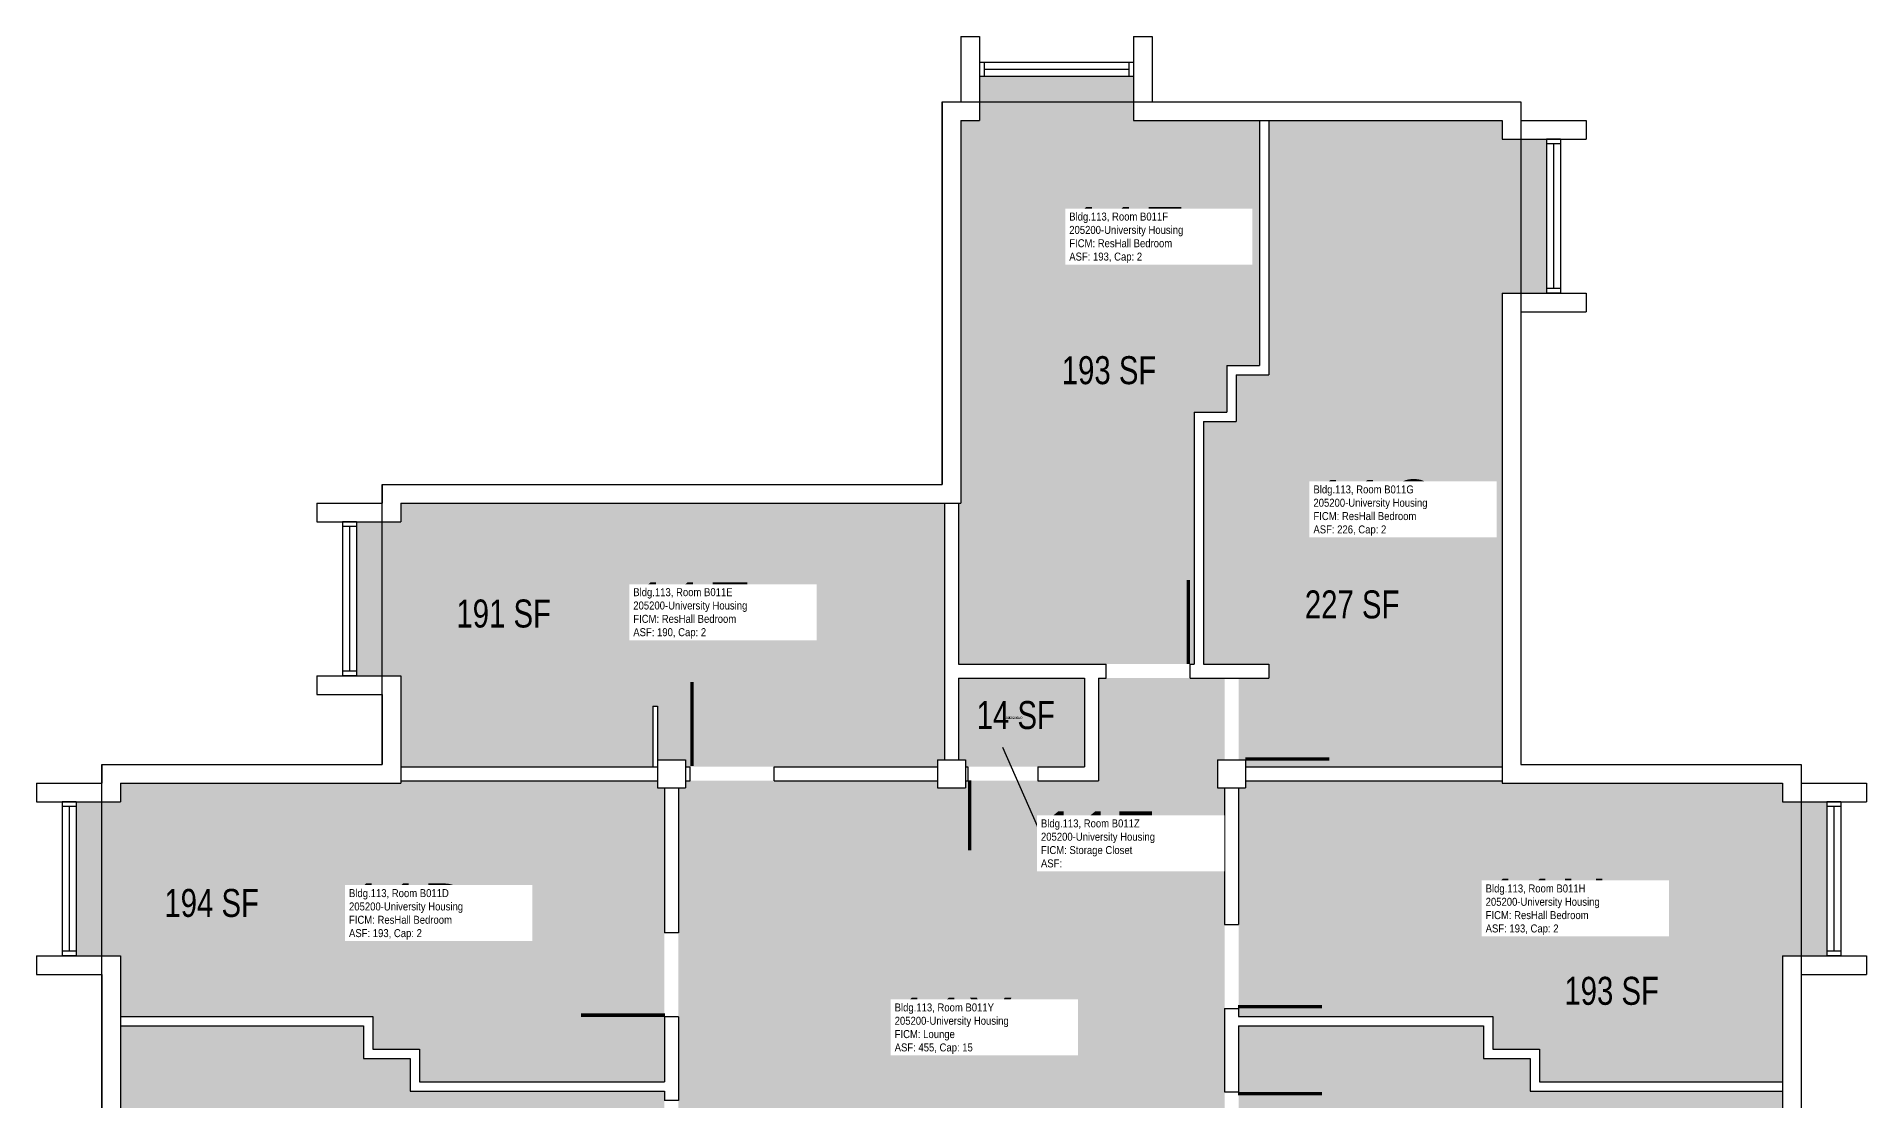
# Model space of a CAD drawing. Header units: inches. Extents: x -168 to 3268, y -1228 to 4836.
# Drawn here: x 1192 to 1976, y 4380 to 4836 of the extents above; entities that cross this region are included whole.
import ezdxf
from ezdxf.enums import TextEntityAlignment as Align

# ---------------------------------------------------------------- set-up
doc = ezdxf.new("R2010")
doc.units = ezdxf.units.IN
doc.header["$LTSCALE"] = 100
doc.header["$MEASUREMENT"] = 0
for name, color, linetype in [('A-DOOR', 2, 'CONTINUOUS'), ('A-GLAZ', 1, 'CONTINUOUS'), ('A-IDEN-RNUM', 7, 'CONTINUOUS'), ('A-IDEN-SNUM', 4, 'CONTINUOUS'), ('A-IDEN-VNUM', 4, 'CONTINUOUS'), ('A-SITE', 3, 'CONTINUOUS'), ('A-WALL', 5, 'CONTINUOUS'), ('AREA-TEXT', 3, 'CONTINUOUS'), ('Rooms-Category-Color', 7, 'CONTINUOUS'), ('Rooms-College-Color', 7, 'CONTINUOUS'), ('Rooms-Department-Color', 7, 'CONTINUOUS'), ('Rooms-Division-Color', 7, 'CONTINUOUS'), ('Rooms-Information', 7, 'CONTINUOUS')]:
    doc.layers.add(name, color=color, linetype=linetype)
doc.styles.add('CP_AREA', font='arial.ttf', dxfattribs={"height": 15})
doc.styles.add('CP_ROOMSNUMBER', font='arial.ttf', dxfattribs={"height": 1})
doc.styles.add('CP_ROOMVNUMBER', font='arial.ttf', dxfattribs={"width": 0.85, "height": 0.075})

msp = doc.modelspace()

# ---------------------------------------------------------------- hatches: boundary and pattern name
at = {"layer": 'Rooms-Category-Color', "true_color": 0x728ef3}
for points in [[(1587, 4567), (1650.24, 4567), (1686.24, 4567), (1688, 4567), (1688, 4675), (1702, 4675), (1702, 4695), (1716, 4695), (1716, 4800), (1662, 4800), (1662, 4819), (1596, 4819), (1596, 4800), (1588, 4800), (1588, 4636), (1587, 4636)], [(1720, 4567), (1720, 4561), (1707, 4561), (1707, 4526), (1710, 4526), (1710, 4523), (1820, 4523), (1820, 4726), (1839, 4726), (1839, 4792), (1820, 4792), (1820, 4800), (1720, 4800), (1720, 4691), (1706, 4691), (1706, 4671), (1692, 4671), (1692, 4567)], [(1329, 4562), (1329, 4628), (1348, 4628), (1348, 4636), (1581, 4636), (1581, 4526), (1578, 4526), (1578, 4523), (1508.03, 4523), (1472.03, 4523), (1470, 4523), (1470, 4526), (1458, 4526), (1458, 4549), (1456, 4549), (1456, 4523), (1348, 4523), (1348, 4562)], [(1467, 4514), (1470, 4514), (1470, 4517), (1578, 4517), (1578, 4514), (1590, 4514), (1590, 4517), (1647, 4517), (1647, 4561), (1686.24, 4561), (1701, 4561), (1701, 4526), (1698, 4526), (1698, 4514), (1701, 4514), (1701, 4284), (1700, 4284), (1700, 4276), (1700, 4125), (1657, 4125), (1657, 4319), (1511, 4319), (1511, 4125), (1467, 4125)], [(1621.05, 4523), (1591.05, 4523), (1590, 4523), (1590, 4526), (1587, 4526), (1587, 4561), (1641, 4561), (1641, 4523)], [(1348, 4517), (1458, 4517), (1458, 4514), (1461, 4514), (1461, 4451.79), (1461, 4415.79), (1461, 4388), (1461, 4415.79), (1461, 4388), (1356, 4388), (1356, 4402), (1336, 4402), (1336, 4416), (1228, 4416), (1228, 4442), (1209, 4442), (1209, 4508), (1228, 4508), (1228, 4516), (1348, 4516)], [(1816, 4416), (1816, 4402), (1836, 4402), (1836, 4388), (1940, 4388), (1940, 4442), (1959, 4442), (1959, 4508), (1940, 4508), (1940, 4516), (1820, 4516), (1820, 4517), (1710, 4517), (1710, 4514), (1707, 4514), (1707, 4455.42), (1707, 4419.42), (1707, 4416)], [(1332, 4412), (1332, 4398), (1352, 4398), (1352, 4384), (1461, 4384), (1461, 4379.98), (1461, 4343.98), (1461, 4286), (1458, 4286), (1458, 4283), (1228, 4283), (1228, 4292), (1209, 4292), (1209, 4358), (1228, 4358), (1228, 4412)], [(1940, 4358), (1940, 4384), (1832, 4384), (1832, 4398), (1812, 4398), (1812, 4412), (1707, 4412), (1707, 4383.61), (1707, 4412), (1707, 4383.61), (1707, 4347.61), (1707, 4284), (1940, 4284), (1940, 4292), (1959, 4292), (1959, 4358)]]:
    msp.add_hatch(color=171, dxfattribs=at).paths.add_polyline_path(points)
at = {"layer": 'Rooms-College-Color', "true_color": 0xadadad}
for points in [[(1587, 4567), (1650.24, 4567), (1686.24, 4567), (1688, 4567), (1688, 4675), (1702, 4675), (1702, 4695), (1716, 4695), (1716, 4800), (1662, 4800), (1662, 4819), (1596, 4819), (1596, 4800), (1588, 4800), (1588, 4636), (1587, 4636)], [(1720, 4567), (1720, 4561), (1707, 4561), (1707, 4526), (1710, 4526), (1710, 4523), (1820, 4523), (1820, 4726), (1839, 4726), (1839, 4792), (1820, 4792), (1820, 4800), (1720, 4800), (1720, 4691), (1706, 4691), (1706, 4671), (1692, 4671), (1692, 4567)], [(1329, 4562), (1329, 4628), (1348, 4628), (1348, 4636), (1581, 4636), (1581, 4526), (1578, 4526), (1578, 4523), (1508.03, 4523), (1472.03, 4523), (1470, 4523), (1470, 4526), (1458, 4526), (1458, 4549), (1456, 4549), (1456, 4523), (1348, 4523), (1348, 4562)], [(1467, 4514), (1470, 4514), (1470, 4517), (1578, 4517), (1578, 4514), (1590, 4514), (1590, 4517), (1647, 4517), (1647, 4561), (1686.24, 4561), (1701, 4561), (1701, 4526), (1698, 4526), (1698, 4514), (1701, 4514), (1701, 4284), (1700, 4284), (1700, 4276), (1700, 4125), (1657, 4125), (1657, 4319), (1511, 4319), (1511, 4125), (1467, 4125)], [(1621.05, 4523), (1591.05, 4523), (1590, 4523), (1590, 4526), (1587, 4526), (1587, 4561), (1641, 4561), (1641, 4523)], [(1348, 4517), (1458, 4517), (1458, 4514), (1461, 4514), (1461, 4451.79), (1461, 4415.79), (1461, 4388), (1461, 4415.79), (1461, 4388), (1356, 4388), (1356, 4402), (1336, 4402), (1336, 4416), (1228, 4416), (1228, 4442), (1209, 4442), (1209, 4508), (1228, 4508), (1228, 4516), (1348, 4516)], [(1816, 4416), (1816, 4402), (1836, 4402), (1836, 4388), (1940, 4388), (1940, 4442), (1959, 4442), (1959, 4508), (1940, 4508), (1940, 4516), (1820, 4516), (1820, 4517), (1710, 4517), (1710, 4514), (1707, 4514), (1707, 4455.42), (1707, 4419.42), (1707, 4416)], [(1332, 4412), (1332, 4398), (1352, 4398), (1352, 4384), (1461, 4384), (1461, 4379.98), (1461, 4343.98), (1461, 4286), (1458, 4286), (1458, 4283), (1228, 4283), (1228, 4292), (1209, 4292), (1209, 4358), (1228, 4358), (1228, 4412)], [(1940, 4358), (1940, 4384), (1832, 4384), (1832, 4398), (1812, 4398), (1812, 4412), (1707, 4412), (1707, 4383.61), (1707, 4412), (1707, 4383.61), (1707, 4347.61), (1707, 4284), (1940, 4284), (1940, 4292), (1959, 4292), (1959, 4358)]]:
    msp.add_hatch(color=253, dxfattribs=at).paths.add_polyline_path(points)
at = {"layer": 'Rooms-Department-Color', "true_color": 0x604aed}
for points in [[(1587, 4567), (1650.24, 4567), (1686.24, 4567), (1688, 4567), (1688, 4675), (1702, 4675), (1702, 4695), (1716, 4695), (1716, 4800), (1662, 4800), (1662, 4819), (1596, 4819), (1596, 4800), (1588, 4800), (1588, 4636), (1587, 4636)], [(1720, 4567), (1720, 4561), (1707, 4561), (1707, 4526), (1710, 4526), (1710, 4523), (1820, 4523), (1820, 4726), (1839, 4726), (1839, 4792), (1820, 4792), (1820, 4800), (1720, 4800), (1720, 4691), (1706, 4691), (1706, 4671), (1692, 4671), (1692, 4567)], [(1329, 4562), (1329, 4628), (1348, 4628), (1348, 4636), (1581, 4636), (1581, 4526), (1578, 4526), (1578, 4523), (1508.03, 4523), (1472.03, 4523), (1470, 4523), (1470, 4526), (1458, 4526), (1458, 4549), (1456, 4549), (1456, 4523), (1348, 4523), (1348, 4562)], [(1467, 4514), (1470, 4514), (1470, 4517), (1578, 4517), (1578, 4514), (1590, 4514), (1590, 4517), (1647, 4517), (1647, 4561), (1686.24, 4561), (1701, 4561), (1701, 4526), (1698, 4526), (1698, 4514), (1701, 4514), (1701, 4284), (1700, 4284), (1700, 4276), (1700, 4125), (1657, 4125), (1657, 4319), (1511, 4319), (1511, 4125), (1467, 4125)], [(1621.05, 4523), (1591.05, 4523), (1590, 4523), (1590, 4526), (1587, 4526), (1587, 4561), (1641, 4561), (1641, 4523)], [(1348, 4517), (1458, 4517), (1458, 4514), (1461, 4514), (1461, 4451.79), (1461, 4415.79), (1461, 4388), (1461, 4415.79), (1461, 4388), (1356, 4388), (1356, 4402), (1336, 4402), (1336, 4416), (1228, 4416), (1228, 4442), (1209, 4442), (1209, 4508), (1228, 4508), (1228, 4516), (1348, 4516)], [(1816, 4416), (1816, 4402), (1836, 4402), (1836, 4388), (1940, 4388), (1940, 4442), (1959, 4442), (1959, 4508), (1940, 4508), (1940, 4516), (1820, 4516), (1820, 4517), (1710, 4517), (1710, 4514), (1707, 4514), (1707, 4455.42), (1707, 4419.42), (1707, 4416)], [(1332, 4412), (1332, 4398), (1352, 4398), (1352, 4384), (1461, 4384), (1461, 4379.98), (1461, 4343.98), (1461, 4286), (1458, 4286), (1458, 4283), (1228, 4283), (1228, 4292), (1209, 4292), (1209, 4358), (1228, 4358), (1228, 4412)], [(1940, 4358), (1940, 4384), (1832, 4384), (1832, 4398), (1812, 4398), (1812, 4412), (1707, 4412), (1707, 4383.61), (1707, 4412), (1707, 4383.61), (1707, 4347.61), (1707, 4284), (1940, 4284), (1940, 4292), (1959, 4292), (1959, 4358)]]:
    msp.add_hatch(color=173, dxfattribs=at).paths.add_polyline_path(points)
at = {"layer": 'Rooms-Division-Color', "true_color": 0x604aed}
for points in [[(1587, 4567), (1650.24, 4567), (1686.24, 4567), (1688, 4567), (1688, 4675), (1702, 4675), (1702, 4695), (1716, 4695), (1716, 4800), (1662, 4800), (1662, 4819), (1596, 4819), (1596, 4800), (1588, 4800), (1588, 4636), (1587, 4636)], [(1720, 4567), (1720, 4561), (1707, 4561), (1707, 4526), (1710, 4526), (1710, 4523), (1820, 4523), (1820, 4726), (1839, 4726), (1839, 4792), (1820, 4792), (1820, 4800), (1720, 4800), (1720, 4691), (1706, 4691), (1706, 4671), (1692, 4671), (1692, 4567)], [(1329, 4562), (1329, 4628), (1348, 4628), (1348, 4636), (1581, 4636), (1581, 4526), (1578, 4526), (1578, 4523), (1508.03, 4523), (1472.03, 4523), (1470, 4523), (1470, 4526), (1458, 4526), (1458, 4549), (1456, 4549), (1456, 4523), (1348, 4523), (1348, 4562)], [(1467, 4514), (1470, 4514), (1470, 4517), (1578, 4517), (1578, 4514), (1590, 4514), (1590, 4517), (1647, 4517), (1647, 4561), (1686.24, 4561), (1701, 4561), (1701, 4526), (1698, 4526), (1698, 4514), (1701, 4514), (1701, 4284), (1700, 4284), (1700, 4276), (1700, 4125), (1657, 4125), (1657, 4319), (1511, 4319), (1511, 4125), (1467, 4125)], [(1621.05, 4523), (1591.05, 4523), (1590, 4523), (1590, 4526), (1587, 4526), (1587, 4561), (1641, 4561), (1641, 4523)], [(1348, 4517), (1458, 4517), (1458, 4514), (1461, 4514), (1461, 4451.79), (1461, 4415.79), (1461, 4388), (1461, 4415.79), (1461, 4388), (1356, 4388), (1356, 4402), (1336, 4402), (1336, 4416), (1228, 4416), (1228, 4442), (1209, 4442), (1209, 4508), (1228, 4508), (1228, 4516), (1348, 4516)], [(1816, 4416), (1816, 4402), (1836, 4402), (1836, 4388), (1940, 4388), (1940, 4442), (1959, 4442), (1959, 4508), (1940, 4508), (1940, 4516), (1820, 4516), (1820, 4517), (1710, 4517), (1710, 4514), (1707, 4514), (1707, 4455.42), (1707, 4419.42), (1707, 4416)], [(1332, 4412), (1332, 4398), (1352, 4398), (1352, 4384), (1461, 4384), (1461, 4379.98), (1461, 4343.98), (1461, 4286), (1458, 4286), (1458, 4283), (1228, 4283), (1228, 4292), (1209, 4292), (1209, 4358), (1228, 4358), (1228, 4412)], [(1940, 4358), (1940, 4384), (1832, 4384), (1832, 4398), (1812, 4398), (1812, 4412), (1707, 4412), (1707, 4383.61), (1707, 4412), (1707, 4383.61), (1707, 4347.61), (1707, 4284), (1940, 4284), (1940, 4292), (1959, 4292), (1959, 4358)]]:
    msp.add_hatch(color=173, dxfattribs=at).paths.add_polyline_path(points)

# ---------------------------------------------------------------- linework, layer by layer
at = {"layer": 'A-DOOR'}
for points in [[(1685.49, 4567.12, 1.5, 1.5, 0), (1685.49, 4603.12, 0, 0, 0), (1684.74, 4603.12, 0, 0, 0.414214), (1650.24, 4565.62, 0, 0, 0.414214)], [(1472.78, 4523.27, 1.5, 1.5, 0), (1472.78, 4559.27, 0, 0, 0), (1473.53, 4559.27, 0, 0, -0.414214), (1508.03, 4521.77, 0, 0, -0.414214)], [(1709.9, 4526.32, 1.5, 1.5, 0), (1745.9, 4526.32, 0, 0, 0), (1745.9, 4527.07, 0, 0, 0.414214), (1708.4, 4561.57, 0, 0, 0.414214)], [(1591.8, 4517.17, 1.5, 1.5, 0), (1591.8, 4487.17, 0, 0, 0), (1591.05, 4487.17, 0, 0, 0.414214), (1621.05, 4517.17, 0, 0, 0.414214)], [(1706.7, 4420.17, 1.5, 1.5, 0), (1742.7, 4420.17, 0, 0, 0), (1742.7, 4420.92, 0, 0, 0.414214), (1705.2, 4455.42, 0, 0, 0.414214)], [(1461.21, 4416.54, 1.5, 1.5, 0), (1425.21, 4416.54, 0, 0, 0), (1425.21, 4417.29, 0, 0, -0.414214), (1462.71, 4451.79, 0, 0, -0.414214)], [(1706.7, 4382.86, 1.5, 1.5, 0), (1742.7, 4382.86, 0, 0, 0), (1742.7, 4382.11, 0, 0, -0.414214), (1705.2, 4347.61, 0, 0, -0.414214)]]:
    msp.add_lwpolyline(points, format="xyseb", dxfattribs=at)
at = {"layer": 'A-GLAZ'}
for p, q in [((1598, 4825), (1660, 4825)), ((1598, 4822), (1660, 4822)), ((1598, 4819), (1660, 4819)), ((1839, 4790), (1839, 4728)), ((1842, 4790), (1842, 4728)), ((1845, 4790), (1845, 4728)), ((1323, 4626), (1323, 4564)), ((1326, 4626), (1326, 4564)), ((1329, 4626), (1329, 4564)), ((1203, 4506), (1203, 4444)), ((1206, 4506), (1206, 4444)), ((1209, 4506), (1209, 4444)), ((1959, 4506), (1959, 4444)), ((1962, 4506), (1962, 4444)), ((1965, 4506), (1965, 4444))]:
    msp.add_line(p, q, dxfattribs=at)
at = {"layer": 'A-IDEN-VNUM'}
msp.add_lwpolyline([(1624.63, 4489.17), (1605.97, 4531.31)], dxfattribs=at)
at = {"layer": 'A-SITE'}
msp.add_lwpolyline([(1852, 4184), (1948, 4184), (1948, 3696), (1828, 3696), (1828, 3576), (1588, 3576), (1588, 3456), (1340, 3456), (1340, 3704), (1405, 3704), (1405, 3936), (1316, 3936), (1316, 4036), (1220, 4036), (1220, 4524), (1340, 4524), (1340, 4644), (1580, 4644), (1580, 4808), (1828, 4808), (1828, 4524), (1948, 4524), (1948, 4276), (1852, 4276)], close=True, dxfattribs=at)
at = {"layer": 'A-WALL'}
for p, q in [((1588, 4836), (1596, 4836)), ((1588, 4836), (1588, 4808)), ((1596, 4836), (1596, 4800)), ((1662, 4836), (1670, 4836)), ((1662, 4836), (1662, 4800)), ((1670, 4836), (1670, 4808)), ((1596, 4825), (1596, 4819)), ((1596, 4825), (1598, 4825)), ((1598, 4825), (1598, 4819)), ((1660, 4825), (1660, 4819)), ((1660, 4825), (1662, 4825)), ((1662, 4825), (1662, 4819)), ((1596, 4819), (1598, 4819)), ((1660, 4819), (1662, 4819)), ((1580, 4808), (1580, 4644)), ((1580, 4808), (1588, 4808)), ((1670, 4808), (1828, 4808)), ((1828, 4808), (1828, 4800)), ((1588, 4800), (1588, 4636)), ((1588, 4800), (1596, 4800)), ((1662, 4800), (1820, 4800)), ((1716, 4800), (1716, 4695)), ((1720, 4800), (1720, 4691)), ((1820, 4800), (1820, 4792)), ((1828, 4800), (1856, 4800)), ((1856, 4800), (1856, 4792)), ((1820, 4792), (1856, 4792)), ((1845, 4792), (1839, 4792)), ((1839, 4792), (1839, 4790)), ((1845, 4792), (1845, 4790)), ((1845, 4790), (1839, 4790)), ((1845, 4728), (1839, 4728)), ((1839, 4728), (1839, 4726)), ((1845, 4728), (1845, 4726)), ((1820, 4726), (1820, 4516)), ((1820, 4726), (1856, 4726)), ((1845, 4726), (1839, 4726)), ((1856, 4726), (1856, 4718)), ((1828, 4718), (1828, 4524)), ((1828, 4718), (1856, 4718)), ((1702, 4695), (1702, 4675)), ((1702, 4695), (1716, 4695)), ((1706, 4691), (1720, 4691)), ((1706, 4691), (1706, 4671)), ((1688, 4675), (1688, 4567)), ((1688, 4675), (1702, 4675)), ((1692, 4671), (1692, 4567)), ((1692, 4671), (1706, 4671)), ((1340, 4644), (1580, 4644)), ((1340, 4644), (1340, 4636)), ((1312, 4636), (1312, 4628)), ((1312, 4636), (1340, 4636)), ((1348, 4636), (1588, 4636)), ((1348, 4636), (1348, 4628)), ((1581, 4636), (1581, 4526)), ((1587, 4636), (1587, 4567)), ((1312, 4628), (1348, 4628)), ((1323, 4628), (1323, 4626)), ((1329, 4628), (1323, 4628)), ((1329, 4626), (1323, 4626)), ((1329, 4628), (1329, 4626)), ((1323, 4564), (1323, 4562)), ((1329, 4564), (1323, 4564)), ((1329, 4564), (1329, 4562)), ((1587, 4567), (1650.24, 4567)), ((1650.24, 4561), (1650.24, 4567)), ((1686.24, 4561), (1686.24, 4567)), ((1686.24, 4567), (1688, 4567)), ((1692, 4567), (1720, 4567)), ((1720, 4567), (1720, 4561)), ((1312, 4562), (1312, 4554)), ((1312, 4562), (1348, 4562)), ((1329, 4562), (1323, 4562)), ((1348, 4562), (1348, 4516)), ((1587, 4561), (1641, 4561)), ((1587, 4561), (1587, 4526)), ((1641, 4561), (1641, 4523)), ((1647, 4561), (1650.24, 4561)), ((1647, 4561), (1647, 4517)), ((1686.24, 4561), (1720, 4561)), ((1312, 4554), (1340, 4554)), ((1340, 4554), (1340, 4524)), ((1456, 4549), (1458, 4549)), ((1456, 4549), (1456, 4523)), ((1458, 4549), (1458, 4523)), ((1220, 4524), (1340, 4524)), ((1220, 4524), (1220, 4516)), ((1228, 4524), (1340, 4524)), ((1458, 4526), (1470, 4526)), ((1458, 4526), (1458, 4514)), ((1470, 4526), (1470, 4514)), ((1578, 4526), (1590, 4526)), ((1578, 4526), (1578, 4514)), ((1590, 4526), (1590, 4514)), ((1698, 4526), (1710, 4526)), ((1698, 4526), (1698, 4514)), ((1710, 4526), (1710, 4514)), ((1828, 4524), (1948, 4524)), ((1948, 4524), (1948, 4516)), ((1192, 4516), (1192, 4508)), ((1192, 4516), (1220, 4516)), ((1228, 4516), (1348, 4516)), ((1228, 4516), (1348, 4516)), ((1228, 4516), (1228, 4508)), ((1348, 4523), (1458, 4523)), ((1348, 4517), (1458, 4517)), ((1470, 4523), (1472.03, 4523)), ((1470, 4517), (1472.03, 4517)), ((1472.03, 4517), (1472.03, 4523)), ((1508.03, 4523), (1578, 4523)), ((1508.03, 4517), (1508.03, 4523)), ((1508.03, 4517), (1578, 4517)), ((1590, 4523), (1591.05, 4523)), ((1590, 4517), (1591.05, 4517)), ((1591.05, 4523), (1591.05, 4517)), ((1621.05, 4523), (1641, 4523)), ((1621.05, 4523), (1621.05, 4517)), ((1621.05, 4517), (1647, 4517)), ((1710, 4523), (1820, 4523)), ((1710, 4517), (1820, 4517)), ((1820, 4516), (1940, 4516)), ((1940, 4516), (1940, 4508)), ((1948, 4516), (1976, 4516)), ((1976, 4516), (1976, 4508)), ((1458, 4514), (1470, 4514)), ((1461, 4514), (1461, 4451.79)), ((1467, 4514), (1467, 4451.79)), ((1578, 4514), (1590, 4514)), ((1698, 4514), (1710, 4514)), ((1701, 4514), (1701, 4455.42)), ((1707, 4514), (1707, 4455.42)), ((1192, 4508), (1228, 4508)), ((1203, 4508), (1203, 4506)), ((1209, 4508), (1203, 4508)), ((1209, 4506), (1203, 4506)), ((1209, 4508), (1209, 4506)), ((1940, 4508), (1976, 4508)), ((1959, 4508), (1959, 4506)), ((1965, 4508), (1959, 4508)), ((1965, 4506), (1959, 4506)), ((1965, 4508), (1965, 4506)), ((1701, 4455.42), (1707, 4455.42)), ((1467, 4451.79), (1461, 4451.79)), ((1192, 4442), (1192, 4434)), ((1192, 4442), (1228, 4442)), ((1203, 4444), (1203, 4442)), ((1209, 4444), (1203, 4444)), ((1209, 4442), (1203, 4442)), ((1209, 4444), (1209, 4442)), ((1228, 4442), (1228, 4358)), ((1940, 4442), (1940, 4358)), ((1940, 4442), (1976, 4442)), ((1959, 4444), (1959, 4442)), ((1965, 4444), (1959, 4444)), ((1965, 4442), (1959, 4442)), ((1965, 4444), (1965, 4442)), ((1976, 4442), (1976, 4434)), ((1192, 4434), (1220, 4434)), ((1220, 4434), (1220, 4366)), ((1948, 4434), (1948, 4366)), ((1948, 4434), (1976, 4434)), ((1228, 4416), (1336, 4416)), ((1336, 4416), (1336, 4402)), ((1461, 4415.79), (1461, 4388)), ((1467, 4415.79), (1461, 4415.79)), ((1467, 4415.79), (1467, 4379.98)), ((1701, 4419.42), (1701, 4383.61)), ((1701, 4419.42), (1707, 4419.42)), ((1707, 4419.42), (1707, 4416)), ((1707, 4416), (1816, 4416)), ((1816, 4416), (1816, 4402)), ((1228, 4412), (1332, 4412)), ((1332, 4412), (1332, 4398)), ((1707, 4412), (1812, 4412)), ((1707, 4412), (1707, 4383.61)), ((1812, 4412), (1812, 4398)), ((1336, 4402), (1356, 4402)), ((1356, 4402), (1356, 4388)), ((1816, 4402), (1836, 4402)), ((1836, 4402), (1836, 4388)), ((1332, 4398), (1352, 4398)), ((1352, 4398), (1352, 4384)), ((1812, 4398), (1832, 4398)), ((1832, 4398), (1832, 4384)), ((1352, 4384), (1461, 4384)), ((1356, 4388), (1461, 4388)), ((1461, 4384), (1461, 4379.98)), ((1701, 4383.61), (1707, 4383.61)), ((1832, 4384), (1940, 4384)), ((1836, 4388), (1940, 4388)), ((1467, 4379.98), (1461, 4379.98))]:
    msp.add_line(p, q, dxfattribs=at)

# ---------------------------------------------------------------- texts
at = {"layer": 'A-IDEN-RNUM', "style": 'CP_ROOMSNUMBER', "width": 0.85}
for s, p in [('0011-F0', (1659, 4751)), ('0011-G0', (1766, 4634)), ('0011-E0', (1473, 4590)), ('0011-Z0', (1610.49, 4544.04)), ('0011-D0', (1352, 4461)), ('0011-H0', (1839, 4463)), ('0011-Y0', (1585, 4412))]:
    msp.add_text(s, height=1, dxfattribs=at).set_placement(p, align=Align.MIDDLE)
at = {"layer": 'A-IDEN-SNUM', "style": 'CP_ROOMSNUMBER', "width": 0.85}
for s, p in [('1130B011F0', (1659, 4751)), ('1130B011G0', (1766, 4634)), ('1130B011E0', (1473, 4590)), ('1130B011Z0', (1610.49, 4544.04)), ('1130B011D0', (1352, 4461)), ('1130B011H0', (1839, 4463)), ('1130B011Y0', (1585, 4412))]:
    msp.add_text(s, height=1, dxfattribs=at).set_placement(p, align=Align.MIDDLE)
at = {"layer": 'A-IDEN-VNUM', "style": 'CP_ROOMVNUMBER', "width": 0.85}
for s, p in [('11F', (1659, 4751)), ('11G', (1766, 4634)), ('11E', (1473, 4590)), ('11Z', (1646.88, 4491.87)), ('11D', (1352, 4461)), ('11H', (1839, 4463)), ('11Y', (1585, 4412))]:
    msp.add_text(s, height=24, dxfattribs=at).set_placement(p, align=Align.MIDDLE)
at = {"layer": 'AREA-TEXT', "style": 'CP_AREA', "width": 0.75}
for s, p in [('193 SF', (1651.5, 4693)), ('191 SF', (1392.13, 4588.7)), ('227 SF', (1755.65, 4592.6)), ('14 SF', (1611.55, 4545.17)), ('194 SF', (1267.01, 4464.63)), ('193 SF', (1866.85, 4426.96))]:
    msp.add_text(s, height=12, dxfattribs=at).set_placement(p, align=Align.MIDDLE_CENTER)

# ---------------------------------------------------------------- next in the draw order: texts
at = {"layer": 'Rooms-Information', "char_height": 3.4286, "width": 76.8, "attachment_point": 7, "style": 'CP_ROOMVNUMBER', "bg_fill": 3, "box_fill_scale": 1.5, "bg_fill_color": 256, "bg_fill_true_color": 13158600, "bg_fill_transparency": 0}
for s, insert in [('Bldg.113, Room B011F^M^J205200-University Housing^M^JFICM: ResHall Bedroom^M^JASF: 193, Cap: 2', (1634.45, 4738.95)), ('Bldg.113, Room B011G^M^J205200-University Housing^M^JFICM: ResHall Bedroom^M^JASF: 226, Cap: 2', (1739.07, 4622)), ('Bldg.113, Room B011E^M^J205200-University Housing^M^JFICM: ResHall Bedroom^M^JASF: 190, Cap: 2', (1447.65, 4577.95)), ('Bldg.113, Room B011Z^M^J205200-University Housing^M^JFICM: Storage Closet^M^JASF: ', (1622.33, 4479.82)), ('Bldg.113, Room B011D^M^J205200-University Housing^M^JFICM: ResHall Bedroom^M^JASF: 193, Cap: 2', (1325.86, 4448.95)), ('Bldg.113, Room B011H^M^J205200-University Housing^M^JFICM: ResHall Bedroom^M^JASF: 193, Cap: 2', (1812.86, 4450.95)), ('Bldg.113, Room B011Y^M^J205200-University Housing^M^JFICM: Lounge^M^JASF: 455, Cap: 15', (1559.65, 4399.95))]:
    msp.add_mtext(s, dxfattribs=dict(at, insert=insert))

doc.saveas('drawing.dxf')
